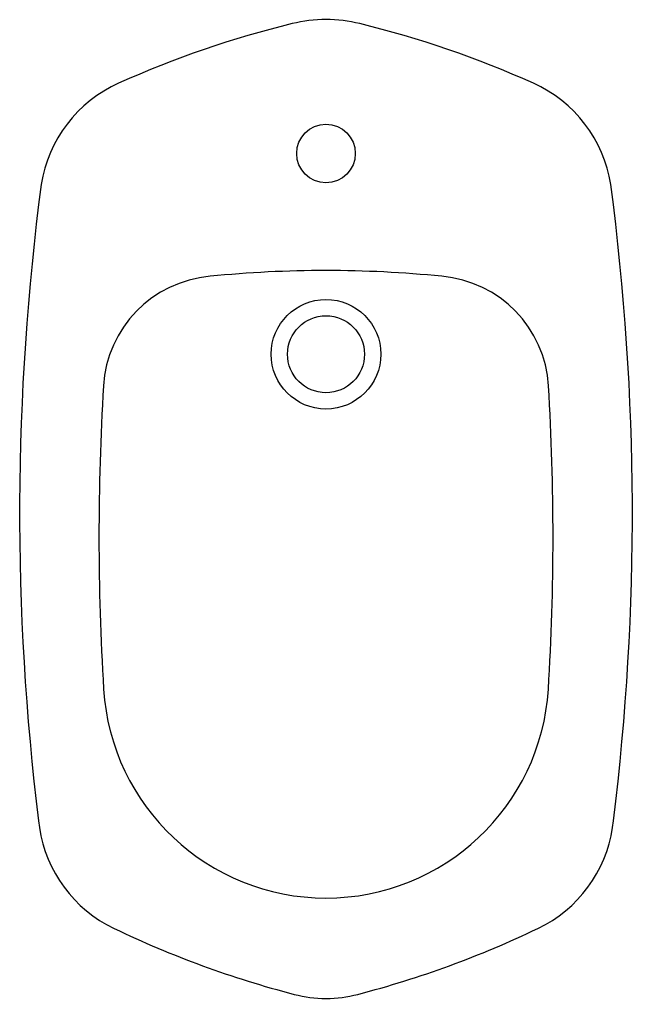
# Model space of a CAD drawing. Extents: x 5.667 to 6.033, y 4.375 to 4.96.
import ezdxf

# ---------------------------------------------------------------- set-up
doc = ezdxf.new("R2010")
doc.units = 0
doc.header["$LTSCALE"] = 0.4
doc.header["$MEASUREMENT"] = 0
doc.layers.add('P-SANIT', color=53, linetype='CONTINUOUS')
doc.layers.add('SANIT', color=53, linetype='CONTINUOUS')

msp = doc.modelspace()

# ---------------------------------------------------------------- linework, layer by layer
at = {"layer": 'P-SANIT'}
msp.add_lwpolyline([(5.72621, 4.92197, 0.253548), (5.67996, 4.86136, 0.063636), (5.67839, 4.48109), (5.67889, 4.47708, 0.24854), (5.72344, 4.41685, 0.047861), (5.83105, 4.37743, 0.063955), (5.85, 4.375, 0.063955), (5.86895, 4.37743, 0.047861), (5.97656, 4.41685, 0.24854), (6.02111, 4.47708), (6.02161, 4.48109, 0.063636), (6.02004, 4.86136, 0.253548), (5.97379, 4.92197, 0.045753), (5.87016, 4.95757, 0.059945), (5.85, 4.96, 0.059945), (5.82984, 4.95757, 0.045753)], format="xyb", close=True, dxfattribs=at)
at = {"layer": 'SANIT'}
msp.add_lwpolyline([(5.85, 4.435, 0.396429), (5.98275, 4.55988, 0.030219), (5.98288, 4.74103, 0.371552), (5.91916, 4.80658, 0.024745), (5.85, 4.81, 0.024745), (5.78084, 4.80658, 0.371552), (5.71712, 4.74103, 0.030219), (5.71725, 4.55988, 0.396429)], format="xyb", close=True, dxfattribs=at)
for centre, radius in [((5.85, 4.88), 0.0175), ((5.85, 4.76), 0.03274), ((5.85, 4.76), 0.023)]:
    msp.add_circle(centre, radius, dxfattribs=at)

doc.saveas('drawing.dxf')
